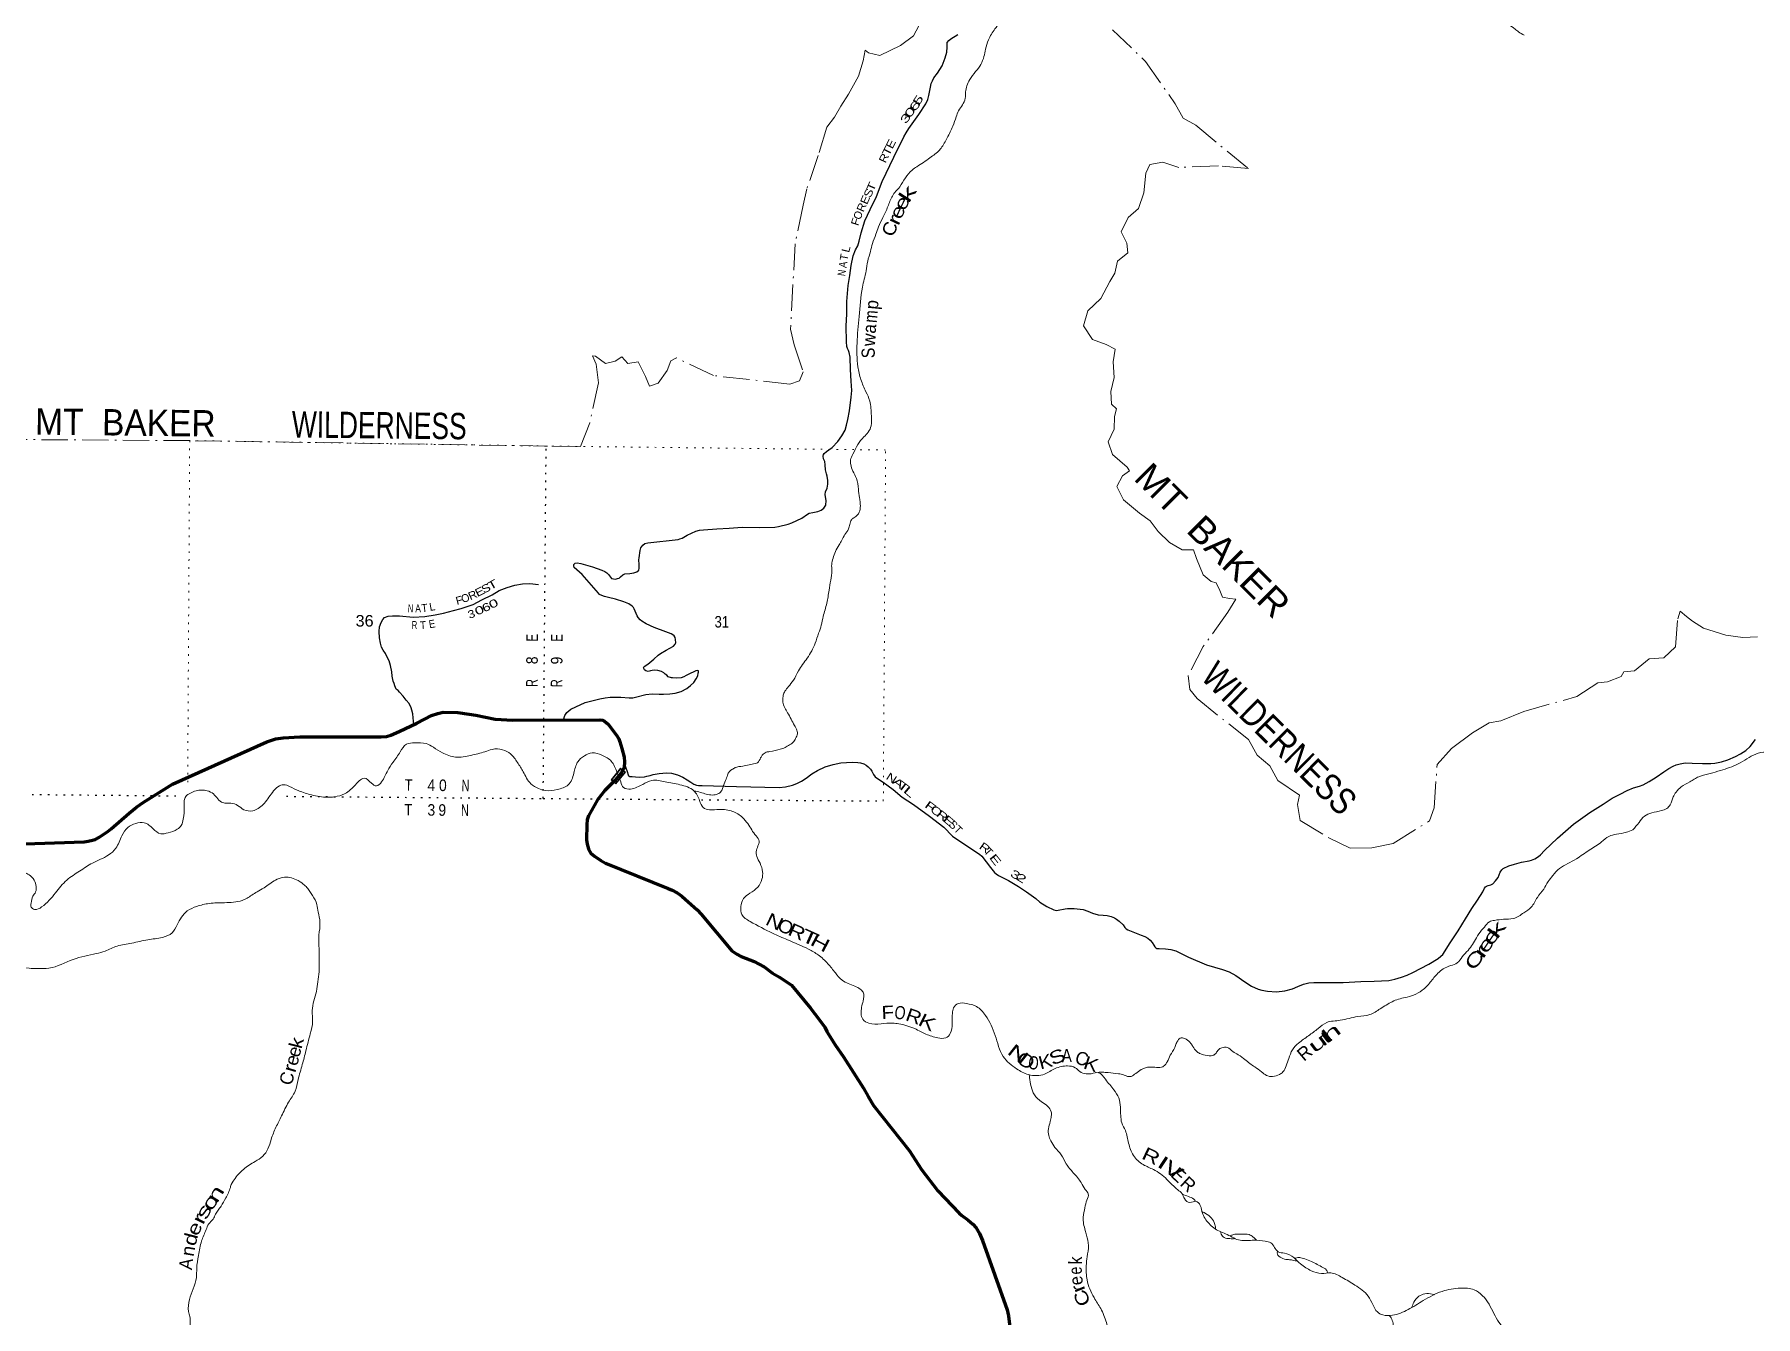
# Model space of a CAD drawing. Header units: feet. Extents: x -244583 to 4, y 367440 to 553773.
# Drawn here: x -177145 to -151029, y 509407 to 528862 of the extents above; entities that cross this region are included whole.
import ezdxf
from ezdxf.enums import TextEntityAlignment as Align

# ---------------------------------------------------------------- set-up
doc = ezdxf.new("R2010")
doc.units = ezdxf.units.FT
doc.header["$LTSCALE"] = 80
doc.linetypes.add('DOT_DASHED', pattern=[7.7, 5, -1.2, 0.3, -1.2])
doc.linetypes.add('DOTTED', pattern=[1.5, 0.3, -1.2])
for name, color, linetype, lineweight in [('23', 7, 'Continuous', 70), ('29', 7, 'Continuous', 25), ('39', 7, 'Continuous', 13), ('44', 7, 'DOT_DASHED', 13), ('59', 7, 'Continuous', 13), ('6', 7, 'DOTTED', 25), ('7', 7, 'DOTTED', 13)]:
    doc.layers.add(name, color=color, linetype=linetype, lineweight=lineweight)
doc.layers.add('30', color=7, linetype='Continuous')
doc.layers.add('41', color=7, linetype='Continuous')

msp = doc.modelspace()

# ---------------------------------------------------------------- linework, layer by layer
at = {"layer": '23'}
for points in [[(-178192.63, 516550.21), (-176390.07, 516612.93), (-176330.31, 516619.41), (-176262.36, 516633.98), (-176223.54, 516648.54), (-176165.31, 516677.68), (-176090.08, 516726.24), (-176031.85, 516767.51), (-175979, 516809.98), (-175708.88, 517047.33), (-175597.51, 517136.57), (-175494.42, 517206.47), (-175051.88, 517486.1), (-173619.87, 518127.27), (-173484.04, 518173.31), (-173368.33, 518190.78), (-173115.46, 518203.66), (-171884.32, 518205.75), (-171802.47, 518209.73), (-171739.38, 518229.16), (-171612.37, 518283.16), (-171343.73, 518413.25), (-171121.8, 518527.75), (-171025.99, 518559.36), (-170943.24, 518576.02), (-170720.91, 518573.11), (-170550.4, 518549.65), (-170448.59, 518531.08), (-170152.2, 518474.56), (-169887.6, 518458.95), (-168563.46, 518461.84), (-168523.08, 518458.59), (-168492.74, 518442.82), (-168441.07, 518395.46), (-168311.93, 518231.82), (-168278, 518174.52), (-168262.23, 518129.61), (-168229.86, 518026.29), (-168194.28, 517896.52), (-168190.19, 517825.36), (-168199.14, 517741.13), (-168207.64, 517713.21), (-168236.92, 517662), (-168339.68, 517539.87), (-168374.82, 517504.2)], [(-168374.82, 517504.2), (-168489.35, 517387.98), (-168600.43, 517249.75), (-168739.26, 517004.6), (-168759.67, 516942.32), (-168765.3, 516875.39), (-168766.49, 516642.61), (-168757.24, 516573.27), (-168738.11, 516502.56), (-168719.64, 516462.79), (-168701.43, 516437.3), (-168648.67, 516392.07), (-168552.21, 516326.82), (-168480.29, 516288.65), (-167527.4, 515903.69), (-167468.79, 515878.86), (-167394.77, 515836.37), (-167320.77, 515784.17), (-167272.24, 515740.47), (-167089.19, 515578.1), (-167027.16, 515514.67), (-166564.08, 514957.85), (-166486.06, 514905.26), (-166421.78, 514868.94), (-166224.66, 514797.53), (-166074.16, 514716.61), (-165947.37, 514618.76), (-165837.82, 514557.64), (-165659.61, 514433.84), (-165371.3, 514085.93), (-165236.41, 513917.08), (-165153.9, 513800.54), (-165119.42, 513734.44), (-164992.87, 513530.35), (-164870.01, 513350.6), (-164563.31, 512870.87), (-164493.9, 512746.79), (-164411.23, 512611.78), (-163864.81, 511924.45), (-163684.8, 511638.68), (-163438.57, 511317.64), (-163115.81, 510975.35), (-163073.19, 510939.17), (-162977.75, 510872.32), (-162908.19, 510810.49), (-162856.08, 510753.32), (-162806.28, 510669.67), (-162761.69, 510561.79), (-162384.08, 509508.24), (-162363.45, 509420.47), (-162334.26, 509163.45)]]:
    msp.add_lwpolyline(points, dxfattribs=at)
at = {"layer": '29'}
for points in [[(-167973.01, 520887.77), (-167971.45, 520922.14), (-167952.59, 521029.17), (-167941.79, 521073.54), (-167914.04, 521111.88), (-167880.56, 521137.39), (-167837.56, 521146.85), (-167375.91, 521200.53), (-167349.59, 521205.96), (-167314.97, 521219.85), (-167239.48, 521265.26), (-167107.15, 521325.99), (-167053.02, 521339.89), (-166991.66, 521344.47), (-166789.35, 521357.58), (-166603.23, 521368.91), (-166404.07, 521382.96), (-166144.27, 521380.12), (-165911.74, 521386.69), (-165853.97, 521394.12), (-165708.87, 521432.38), (-165651.99, 521453.58), (-165499.3, 521524.13), (-165415.53, 521581.55), (-165389.97, 521596.62), (-165336.32, 521606.66), (-165257.23, 521623.67), (-165206.39, 521643.14), (-165167.49, 521674.94), (-165138.47, 521721.06), (-165131.33, 521789.78), (-165140.57, 521844.58), (-165146.06, 521881.1), (-165141.42, 521919.49), (-165118.27, 521977.85), (-165107.24, 522036.39), (-165106.35, 522093.06), (-165115.4, 522160), (-165129.04, 522192.6), (-165140.2, 522253.5), (-165145.03, 522332.53), (-165154.36, 522381.26), (-165173.13, 522422.56), (-165176.31, 522462.42), (-165171.53, 522487.93), (-165160.37, 522505.47), (-165125.71, 522532.65), (-165039.86, 522594.1), (-164955.58, 522683.91), (-164891.54, 522772), (-164845.75, 522856.33), (-164820.74, 522934.39), (-164804.82, 523017.66), (-164778.44, 523152.89), (-164750.94, 523358.96), (-164744.21, 523458.97), (-164751.16, 523601.89), (-164760.49, 523780.18), (-164767.69, 523964.51), (-164782.78, 524033.57), (-164792.4, 524064.09), (-164806.07, 524094.66), (-164815.66, 524127.2), (-164824.68, 524196.17), (-164828.91, 524441.18), (-164820.12, 524615.15), (-164819.05, 524811.5), (-164799.1, 525052.1), (-164770.47, 525201.47), (-164749.87, 525355.01), (-164723.47, 525504.68), (-164688.39, 525595.56), (-164651.72, 525656.15), (-164629.4, 525723.12), (-164602.62, 525850.77), (-164545.17, 526034.11), (-164461.61, 526206.93), (-164365.57, 526401.83), (-164281.12, 526631.33), (-164105.56, 526999.11), (-163951.75, 527309.61), (-163919.91, 527366.74), (-163878.4, 527433.98), (-163725.51, 527647.19), (-163619.92, 527807.53), (-163589.8, 527872.46), (-163573.43, 527936.39), (-163549.26, 528059.51), (-163535.98, 528116.53), (-163519.64, 528157.86), (-163495.73, 528200.91), (-163440.78, 528274.46), (-163372.95, 528385.87), (-163325.99, 528505.52), (-163302.43, 528590.18), (-163295.09, 528671.05), (-163296.42, 528714.33), (-163294.01, 528739.86), (-163272.5, 528768.54), (-163240.58, 528795.73), (-163132.44, 528860.88)], [(-167558.45, 519517.64), (-167448.46, 519581.19), (-167422.95, 519609.89), (-167412.7, 519632.18), (-167418, 519680.85), (-167424.55, 519711.94), (-167440.49, 519735.86), (-167459.62, 519753.4), (-167483.34, 519766.87), (-167563.72, 519796.44), (-167743.44, 519861.82), (-167860.89, 519920.41), (-167928.4, 519959.08), (-167955.51, 519979.81), (-167984.73, 520013.4), (-168000.15, 520040.4), (-168043.32, 520143.86), (-168054.36, 520166.36), (-168073.49, 520187.09), (-168124.95, 520222.04), (-168201.26, 520253.57), (-168327.98, 520291.94), (-168432.7, 520315.81), (-168493.03, 520334.95), (-168533.22, 520349.73), (-168569.37, 520365.67), (-168586.91, 520381.62), (-168835.42, 520668.13), (-168955.03, 520773.2), (-168962.76, 520795.59), (-168958.43, 520820.09), (-168939.87, 520837.75), (-168909, 520844.01), (-168855, 520836.46), (-168675.93, 520785.14), (-168533.27, 520732.35), (-168491.12, 520713.48), (-168459.77, 520691.57), (-168435.91, 520666.92), (-168405.6, 520625.13), (-168387.6, 520608.03), (-168359.48, 520602.16), (-168327.01, 520598.46), (-168296.78, 520605.25), (-168271.21, 520612.81), (-168249.89, 520630.85), (-168219.11, 520660.75), (-168188.51, 520678.5), (-168111.63, 520683.4), (-168050.82, 520694.61), (-168002.07, 520710.07), (-167976.23, 520732.39), (-167968.89, 520764.22), (-167970.08, 520816.87), (-167975.03, 520887.8)], [(-171388.99, 518391.33), (-171395.95, 518494.55), (-171403.14, 518551.34), (-171416.43, 518606.21), (-171427.98, 518642.82), (-171459.29, 518708.08), (-171502.91, 518761.38), (-171548.46, 518820.79), (-171604.09, 518882.37), (-171627.26, 518904.9), (-171655.17, 518929.62), (-171675.36, 518976.58), (-171688.94, 519013.23), (-171700.49, 519049.84), (-171715.47, 519124.97), (-171720.52, 519189.83), (-171741.25, 519285.29), (-171762.33, 519358.5), (-171791.78, 519413.6), (-171819.21, 519468.68), (-171852.79, 519517.78), (-171876.31, 519564.7), (-171895.59, 519623.7), (-171910.48, 519704.91), (-171914.98, 519804.17), (-171906.6, 519871.38), (-171884.6, 519937.32), (-171859.58, 519985.52), (-171833.25, 520014.89), (-171775.94, 520034.86), (-171713.24, 520037.95), (-171606.12, 520038.34), (-171400.24, 520021.02), (-171222.27, 520028.43), (-171062.17, 520056.35), (-170936.47, 520080.75), (-170786.28, 520120.96), (-170669.29, 520152.01), (-170489.75, 520213.61), (-170356.77, 520282.76), (-170200.44, 520361.02), (-170092.36, 520422.13), (-169970.33, 520470.87), (-169854.58, 520505.55), (-169739.06, 520526.05), (-169626.5, 520531.5), (-169498.7, 520516.31)], [(-169117.05, 518460.63), (-169095.46, 518526.23), (-169065.26, 518573.49), (-169007.86, 518624.51), (-168929.66, 518659.33), (-168787.17, 518723.96), (-168667.41, 518756.55), (-168566, 518779.29), (-168484.86, 518796.72), (-168408.33, 518804.69), (-168337.2, 518806.17), (-168248.26, 518806.83), (-168122.91, 518796.72), (-168066.5, 518797.98), (-168022.46, 518806.28), (-167869.71, 518845.59), (-167772.53, 518856.25), (-167667.49, 518852.62), (-167598.82, 518849.55), (-167501.67, 518858.19), (-167422.68, 518869.13), (-167333.36, 518894.08), (-167245.8, 518935.26), (-167190.52, 518980.97), (-167139.24, 519028.78), (-167104, 519084.92), (-167081.07, 519129.11), (-167072.32, 519171.49), (-167068.02, 519187.62), (-167069.79, 519203.84), (-167083.87, 519208.1), (-167110.2, 519204.46), (-167140.7, 519192.78), (-167193.65, 519167.27), (-167256.8, 519135.84), (-167290.6, 519115.61), (-167332.16, 519098.53), (-167403.49, 519095.38), (-167464.08, 519098.33), (-167480.34, 519098.07), (-167526.58, 519114.02), (-167549.82, 519138.29), (-167573.78, 519156.88), (-167593.73, 519173.38), (-167627.76, 519194.14), (-167684.43, 519211.29), (-167742.65, 519214.12), (-167771.03, 519208.48), (-167797.36, 519204.83), (-167834.32, 519195.34), (-167870.14, 519203.92), (-167890.06, 519222.44), (-167901.77, 519248.94), (-167894.91, 519271.88), (-167836.15, 519308.67), (-167748.09, 519382.22), (-167681.26, 519444.07), (-167645.66, 519469.73), (-167558.45, 519517.64)], [(-151835.88, 517799.17), (-151771.56, 517797.32), (-151709.17, 517797.23), (-151646.06, 517806.2), (-151544.75, 517823.32), (-151450.8, 517857.25), (-151336.32, 517905.43), (-151256.5, 517943.83), (-151179.37, 517995.57), (-151108.91, 518058.21), (-151028.42, 518164.59)], [(-168193.08, 517798.15), (-168177.96, 517751.04), (-168152.83, 517677.78), (-168138.02, 517628.81), (-168128.45, 517612.07), (-168122.07, 517605.69), (-168113.3, 517603.3), (-168077.26, 517599.7), (-168022.74, 517596.84), (-167958.11, 517593.83), (-167889.31, 517598.85), (-167850.79, 517606.36), (-167804.1, 517619.82), (-167755.41, 517631.22), (-167666.22, 517648.08), (-167554.93, 517656.5), (-167477.12, 517650.33), (-167387.63, 517627.63), (-167305.36, 517589.94), (-167239.25, 517552.49), (-167183.25, 517515.19), (-167139.09, 517487.7), (-167099.05, 517471.39), (-167067.34, 517465.38), (-167014.25, 517466.05), (-166491.08, 517447.94), (-165842.5, 517436.01), (-165749.39, 517444.71), (-165643.87, 517471.44), (-165578.11, 517494.07), (-165507.95, 517532.34), (-165433.01, 517576.99), (-165346.91, 517642.36), (-165265.59, 517693.38), (-165144.41, 517749.19), (-165026.42, 517785.86), (-164910.03, 517809.78), (-164739.01, 517819.99), (-164653.31, 517816.16), (-164610.26, 517811.38), (-164559.24, 517792.25), (-164525.76, 517776.3), (-164495.46, 517747.6), (-164460.38, 517714.12), (-164439.65, 517680.63), (-164414.14, 517632.8), (-164388.63, 517599.32), (-164367.9, 517581.78), (-164264.81, 517515.17), (-164114.95, 517405.58), (-163979.33, 517290.15), (-163807.31, 517176.18), (-163565.56, 516998.39), (-163347.89, 516831.08), (-163212.56, 516697.43), (-162998.65, 516548.41), (-162803.72, 516422.59), (-162771.83, 516392.3), (-162635.99, 516218.97), (-162577.3, 516145.16), (-162553.38, 516122.83), (-162518.62, 516099.76), (-162364.15, 516026.54), (-162211.99, 515935.15), (-162090.03, 515850.28), (-161952.17, 515748.98), (-161890.39, 515693.38), (-161782.24, 515631), (-161677.99, 515576.77), (-161639.75, 515567.96), (-161611.38, 515571.7), (-161503.93, 515592.33), (-161467.81, 515597.32), (-161370.76, 515599.88), (-161231.58, 515583.9), (-161158.83, 515560.74), (-161088.58, 515529.31), (-161002.05, 515505.72), (-160928.08, 515499.79), (-160869.55, 515494.84), (-160805.86, 515480.26), (-160758.03, 515459.53), (-160726.13, 515437.21), (-160684.68, 515405.32), (-160626.55, 515350.18), (-160598.58, 515309.65), (-160581.04, 515292.11), (-160552.94, 515276.17), (-160454.53, 515236.21), (-160350.06, 515196.15), (-160298.82, 515175.71), (-160252.58, 515147.01), (-160217.5, 515116.72), (-160184.07, 515084.3), (-160158.51, 515043.38), (-160144.16, 515017.86), (-160131.4, 515000.33), (-160113.86, 514992.35), (-160078.75, 514992.48)], [(-158578.39, 514373.5), (-158522.58, 514357.75), (-158433.29, 514346.99), (-158300.95, 514337.02), (-158170.2, 514348.18), (-158055.4, 514380.07), (-157973.4, 514416.9), (-157887.98, 514450.23), (-157806.67, 514472.55), (-157731.73, 514474.15), (-157479.36, 514474.14), (-157287.34, 514475.25), (-157018.31, 514489.36), (-156814.1, 514494.34), (-156591.58, 514507.14), (-156503.97, 514525.17), (-156403.51, 514557.05), (-156317.41, 514585.76), (-156228.12, 514627.21), (-155985.76, 514756.36), (-155843.86, 514840.87), (-155805.59, 514874.35), (-155776.89, 514903.05), (-155665.07, 515076.02), (-155542.89, 515262.43), (-155428.89, 515442.88), (-155335.49, 515599.36), (-155246.59, 515725.54), (-155167.78, 515853.9), (-155142.64, 515910.2), (-155129.53, 515926.7), (-155111.88, 515938.07), (-155086.48, 515949.02), (-155046.62, 515958.58), (-155016.33, 515972.93), (-154973.27, 516017.58), (-154936.01, 516069), (-154902.41, 516149.46), (-154880.8, 516188.19), (-154861.66, 516204.13), (-154771.53, 516246.66), (-154688.24, 516273.73), (-154582.69, 516302.48), (-154463.09, 516324.95), (-154428.59, 516334.55), (-154376.94, 516352.42), (-154324.33, 516385.9), (-154291.96, 516411.41), (-154232.32, 516477.31), (-154035.28, 516668.64), (-153793.51, 516877.51), (-153544.17, 517053.88), (-153342.03, 517184.4), (-153203.23, 517271.36), (-153085.01, 517334.33), (-152976.99, 517390.42), (-152881.32, 517428.69), (-152788.03, 517455.31), (-152733.04, 517478.12), (-152641.44, 517523.93), (-152535.28, 517591.13), (-152420.52, 517674.23), (-152343.99, 517723.66), (-152281.8, 517758.74), (-152232.38, 517777.88), (-152174.33, 517796.16), (-152096.85, 517808.17), (-151992.28, 517805.53), (-151835.88, 517799.17)], [(-160078.75, 514992.48), (-159981.46, 514988.08), (-159900.79, 514976.73), (-159828.37, 514955.38), (-159631.82, 514859.25), (-159362.77, 514745.82), (-159117.31, 514675.27), (-159015.28, 514638.38), (-158914.63, 514583.1), (-158780.72, 514487.93), (-158675.66, 514421.53), (-158578.39, 514373.5)]]:
    msp.add_lwpolyline(points, dxfattribs=at)
at = {"layer": '39'}
for points in [[(-164016.26, 526547.24), (-163825.8, 526803.9), (-163757.76, 526854.92), (-163655, 526919.27), (-163556.14, 526989.79), (-163411.59, 527107.82), (-163388.64, 527135.62), (-163295.72, 527293.38), (-163208.36, 527471.52), (-163158.4, 527610.07), (-163121.68, 527704.38), (-163064.88, 527792.12), (-163021.94, 527892.35), (-163015.5, 527989.42), (-162994.95, 528084.11), (-162952.21, 528176.25), (-162864.23, 528297.67), (-162784.64, 528407.14), (-162737.15, 528527.52), (-162712.21, 528636.29), (-162670.24, 528779.08), (-162571.05, 528944.79), (-162498.02, 529034.16), (-162370.55, 529116.14), (-162192.99, 529259.7), (-162079.87, 529333.93), (-162016.33, 529366.82), (-161861.04, 529427.88), (-161825.27, 529483.72), (-161802, 529606.71), (-161788.52, 529661.07), (-161686.71, 529686.96), (-161581.3, 529694.54), (-161404.92, 529708.49), (-161315.19, 529736.7), (-161161.72, 529805.9), (-160963.37, 529890.22), (-160756.85, 530059.4), (-160608.1, 530183.4), (-160451.87, 530282.92), (-160368.06, 530317.35), (-160231.27, 530366.69), (-160138.12, 530451.53), (-160001.66, 530569.75), (-159835.56, 530658.9), (-159680.89, 530776.68), (-159548.33, 530901.08), (-159384.4, 530984.2), (-159191.61, 531088.9), (-159118.99, 531162.09), (-159078.04, 531345.41), (-159064.18, 531496.98), (-159055.92, 531585.9), (-158975.45, 531648.77), (-158736.13, 531671.33), (-158625.11, 531660.54), (-158468.62, 531606.11), (-158330.61, 531623.02), (-158114.51, 531688.68), (-157829.5, 531758.75), (-157705.69, 531773.98), (-157548.56, 531745.87), (-157403.95, 531701.86), (-157121.19, 531680.83), (-156850.81, 531649.98), (-156657.48, 531612.89), (-156449.14, 531609.87), (-156325.93, 531600.81), (-156238.87, 531602.75), (-156164.3, 531590.82), (-156044.32, 531533.23), (-155962.75, 531476.56), (-155944.68, 531389.03), (-155868.56, 531275.79), (-155840.57, 531179.92), (-155790.34, 531083.51), (-155725.46, 531006.99), (-155695.25, 530919.17), (-155626.79, 530741.3), (-155544.58, 530546.89), (-155457.85, 530289.59), (-155343.96, 529985.04), (-155167.53, 529672.9), (-155018.76, 529387.76), (-154861.2, 529130.77), (-154767.03, 529011.01), (-154677.63, 528944.03), (-154626.05, 528902.27), (-154540.34, 528849.56)], [(-167136.32, 517380.35), (-167129.88, 517380.57), (-167039.33, 517360.15), (-166950.9, 517335.73), (-166856.16, 517321.28), (-166776.84, 517337.59), (-166723.21, 517378.83), (-166688.66, 517467.11), (-166649.86, 517563.39), (-166621.68, 517639.67), (-166594.29, 517683.57), (-166561.33, 517707.08), (-166512.05, 517736.27), (-166398.16, 517759.84), (-166300.59, 517777.73), (-166208.99, 517799.82), (-166174.31, 517811.13), (-166125.95, 517884.9), (-166100.64, 517926.82), (-166042.92, 517969.98), (-165985.99, 517980.76), (-165827.26, 518017.42), (-165755.83, 518042.02), (-165688.05, 518082.92), (-165622.09, 518131.95), (-165588.09, 518197.97), (-165571.01, 518234.01), (-165575.38, 518302.98), (-165612, 518376.79), (-165716.51, 518569.71), (-165761.17, 518645.73), (-165787.39, 518731.43), (-165787.86, 518794.23), (-165782.77, 518836.65), (-165757.05, 518894.76), (-165704.7, 518966.41), (-165629.5, 519061.81), (-165553.15, 519203.77), (-165418.84, 519399.01), (-165351.43, 519506.75), (-165297.93, 519624.95), (-165245.65, 519775.59), (-165206.25, 519896.17), (-165176.61, 520031.15), (-165121.06, 520232.35), (-165087.91, 520428.01), (-165061.92, 520579.29), (-165046.09, 520728.79), (-165047.89, 520819.98), (-165027.39, 520912.65), (-164990.46, 521015.06), (-164935.39, 521114.99), (-164893.15, 521186.89), (-164848.53, 521272.9), (-164791.78, 521358.62), (-164773.91, 521427.05), (-164747.89, 521497.31), (-164712.72, 521528.87), (-164657.07, 521570.05), (-164616.4, 521660.21), (-164616.02, 521757.43), (-164624.33, 521830.54), (-164643.33, 521962.66), (-164671.69, 522125.38), (-164727.64, 522236.11), (-164757.6, 522334.05), (-164761.87, 522407.07), (-164727.41, 522491.31), (-164650.97, 522637.31), (-164559.04, 522754.59), (-164492.48, 522827.92), (-164449.64, 522924.1), (-164445.9, 523075.92), (-164470.74, 523299.32), (-164527.96, 523440.46), (-164604.35, 523624.59), (-164650.11, 523820.14), (-164663.77, 524004.79), (-164663.62, 524174.92), (-164629.31, 524581.21), (-164581.92, 525025.65), (-164525.22, 525273.41), (-164501.36, 525420.69), (-164459.24, 525569.55), (-164429.95, 525690.37), (-164375.95, 525828.81), (-164336.75, 525941.29), (-164270.52, 526083.49), (-164195.59, 526249.79), (-164126.89, 526410.16), (-164016.26, 526547.24)], [(-151837.16, 517615.57), (-151524.03, 517704.52), (-151261.26, 517810.05), (-150990.42, 517954.06), (-150321.22, 517997.24), (-150183.8, 518092.53), (-149951.4, 518270.9), (-149749.27, 518348.03), (-149454.14, 518441.45), (-149229.8, 518567.18), (-148995.25, 518545.15), (-148702.16, 518656.79), (-148419.2, 518810.92), (-147936.05, 518924.78), (-147622.64, 518888.66), (-147379.94, 518769.47), (-147157.55, 518796.01), (-146822.03, 518958.3), (-146646.17, 519013.13), (-146328.68, 518924.38), (-146063.82, 518938.82), (-145716.03, 518890.59), (-145226.75, 518903.23), (-144874.97, 518931.93), (-144341.14, 518857.57), (-143987.32, 518864), (-143760.8, 518750.87), (-143497.95, 518736.97), (-143348.45, 518909.19), (-143130.11, 518937.75), (-143077.53, 518931.73), (-142810.7, 519008.92), (-142416.31, 518821.06), (-142353.46, 518562.02), (-142254.27, 518396.12), (-142187.47, 518276.76), (-142017.57, 518177.74), (-141944.66, 517991.57), (-141799.02, 517894.55), (-141742.31, 517754.93), (-141497.62, 517694.45), (-141392.41, 517583.22), (-141135.59, 517520.73), (-141062.83, 517551.17), (-141010.25, 517541.1)], [(-182201.94, 518087.2), (-182161.58, 518054.47), (-182098.67, 517980.03), (-182074.53, 517892.35), (-182049.94, 517822.89), (-181999.11, 517750.77), (-181949.2, 517723.23), (-181844.19, 517714.61), (-181726.76, 517717.85), (-181596.53, 517747.1), (-181467.98, 517790.57), (-181352.17, 517810.05), (-181198.38, 517810.37), (-181010.36, 517803.79), (-180879.01, 517796.56), (-180750.19, 517769.14), (-180652.2, 517722.21), (-180612.85, 517676.69), (-180514.34, 517568.98), (-180388.06, 517438.32), (-180323.88, 517333.47), (-180246.78, 517177.67), (-180197.35, 517048.87), (-180130.87, 516873.08), (-180087.8, 516732.28), (-180076.5, 516616.55), (-180087.38, 516503.39), (-180119.86, 516417.09), (-180187.87, 516285.05), (-180223.85, 516221.11), (-180241.97, 516142.56), (-180199.88, 516044.32), (-180174.59, 516003.2), (-180135.49, 515947.56), (-179956.06, 515920.94), (-179734.32, 515887.21), (-179546.15, 515886.71), (-179372.71, 515945.3), (-179247.43, 516102.27), (-179176.23, 516199.79), (-179082.43, 516310.95), (-178914.31, 516400.05), (-178768.21, 516416.76), (-178560.07, 516405.65), (-178313.61, 516389.55), (-178138.47, 516352.9), (-177965.14, 516243.38), (-177806.53, 516192.96), (-177601.73, 516210.28), (-177476.11, 516217.36), (-177369.98, 516172.26), (-177297.78, 516146.2), (-177225.77, 516112.05), (-177148.91, 516029.17), (-177120.87, 515935.32), (-177127.01, 515850.41), (-177169.05, 515786.61), (-177195.92, 515681.94), (-177195.39, 515621.16), (-177141.64, 515585.43), (-177035.49, 515623.37), (-176825.9, 515835.01), (-176653.11, 516031.35), (-176459.57, 516166.41), (-176262.29, 516289.24), (-176024.62, 516409.06), (-175910.75, 516513.65), (-175817.02, 516703.8), (-175728.99, 516827.24), (-175606.06, 516889.08), (-175480.33, 516900.21), (-175342.95, 516809.79), (-175229.48, 516734.13), (-175117.86, 516747.63), (-174978.95, 516800.98), (-174916.78, 516860.24), (-174886.17, 516952.67), (-174871.12, 517152.82), (-174871.09, 517235.86), (-174849.27, 517300.15), (-174779.27, 517349.09), (-174691.36, 517385.44), (-174523.41, 517385.43), (-174429.47, 517338.59), (-174362.56, 517262.03), (-174287.06, 517205.51), (-174163.86, 517196.45), (-174061.47, 517163.59), (-173965.95, 517098.49), (-173832.84, 517081.09), (-173672.66, 517176.46)], [(-173672.66, 517176.46), (-173603.72, 517263.91), (-173534.59, 517359.45), (-173449.48, 517446.51), (-173361.73, 517476.79), (-173273.35, 517450.35), (-173135.31, 517386.24), (-172938.58, 517322.74), (-172700.71, 517286.6), (-172409.63, 517356.52), (-172256.49, 517494.59), (-172217.02, 517536.17), (-172141.15, 517576.87), (-172031.72, 517501.3), (-171953.86, 517458.91), (-171877.48, 517519.84), (-171784.21, 517691.77), (-171704.22, 517817.44), (-171593.05, 517976.78), (-171501.17, 518092.03), (-171371.2, 518111.16), (-171203.5, 518101.03), (-171091.56, 518045.65), (-170953.97, 517963.33), (-170757.34, 517895.78), (-170521.96, 517922.49), (-170310.15, 517978.12), (-170200, 518013.94), (-170042.32, 518008.09), (-169920.46, 517944.38), (-169816.38, 517816.28), (-169728.82, 517674.41), (-169611.94, 517491.31), (-169498.37, 517419.7), (-169389.87, 517388.71), (-169211.41, 517404.65), (-169045.76, 517475.58), (-168960.43, 517653.77), (-168901.63, 517822.49), (-168800.14, 517917.25), (-168681.71, 517960.97), (-168534.88, 517925), (-168391.43, 517834.44), (-168306.5, 517668.32), (-168249.37, 517523.13), (-168205.06, 517432.94), (-168098.33, 517412.13), (-167914.48, 517482.61), (-167775.42, 517542.04), (-167575.57, 517523.02), (-167350.08, 517477.05), (-167139.89, 517384.87), (-167052.44, 517238.94), (-166996.44, 517130.24), (-166904.17, 517097.62), (-166750.28, 517102), (-166550.68, 517072.86), (-166401.21, 516980.12), (-166320.54, 516887.02), (-166195.67, 516699.68), (-166147.01, 516621.54), (-166158.37, 516571.18), (-166188.88, 516482.8), (-166183.13, 516387.46), (-166135.08, 516285.03), (-166095.76, 516156.47), (-166106.64, 516043.31), (-166170.35, 515921.3), (-166287.92, 515830.98), (-166385.01, 515750.29), (-166426.48, 515627.74), (-166413.25, 515507.92), (-166286.32, 515403.57), (-165944.72, 515225.16), (-165718.55, 515124.49), (-165398.34, 514981.03), (-165252.77, 514894.47), (-165104.3, 514761.24), (-164992.37, 514622.83), (-164887.89, 514510.92), (-164695.86, 514421.21), (-164614.04, 514374.66), (-164572.68, 514329.1), (-164571.93, 514195.41), (-164600.89, 514005.72), (-164576.7, 513920.06), (-164483.15, 513857.03), (-164299.18, 513850.55), (-164120.92, 513858.39), (-164030.07, 513850.11), (-163785.01, 513777.34)], [(-152893.29, 516792.77), (-152797.47, 516903.87), (-152714.19, 516999.08), (-152605.71, 517049.11), (-152455.07, 517085.97), (-152377.42, 517116.5), (-152325.42, 517173.98), (-152280.01, 517292.38), (-152235.74, 517364.22), (-152156.85, 517445.35), (-152027.55, 517519.19), (-151959.72, 517562.11), (-151890.01, 517598.9), (-151837.16, 517615.57)], [(-161005.28, 513110.4), (-161005.07, 513110.49), (-160942.18, 513117.07), (-160851.33, 513108.79), (-160697.94, 513092.93), (-160611.43, 513072.6), (-160543.22, 513048.67), (-160502.68, 513051.74), (-160434.8, 513096.68), (-160350.39, 513155.4), (-160299.23, 513178.47), (-160268.65, 513187.85), (-160244.28, 513191.32), (-160167.39, 513191.48), (-160066.27, 513189.03), (-160023.56, 513198.12), (-159978.07, 513237.53), (-159954.93, 513273.43), (-159910.01, 513371.59), (-159842.3, 513491.47), (-159818.56, 513551.66), (-159803.66, 513581.68), (-159774.35, 513621.48), (-159745.64, 513636.99), (-159707.26, 513634.03), (-159669.24, 513616.91), (-159597.99, 513552.4), (-159566.78, 513505.06), (-159511.91, 513432.84), (-159466.14, 513401.35), (-159381.81, 513375), (-159260.48, 513372.06), (-159225.55, 513393.49), (-159189.92, 513443.27), (-159156.82, 513472.85), (-159128.16, 513486.33), (-159043.07, 513490.35), (-158961.61, 513429.64), (-158877.83, 513381.02), (-158776.49, 513305.65), (-158627.47, 513194.7), (-158524.01, 513123.33), (-158450.54, 513066.86), (-158357.86, 513050.44), (-158253.93, 513080.33), (-158200.35, 513119.54), (-158151.5, 513213.55), (-158112.35, 513324), (-158056.52, 513454.3), (-157962.93, 513557.36), (-157812.46, 513669.17), (-157666.08, 513779.05), (-157536.38, 513869.08), (-157331.19, 513902.59), (-157064.68, 513960.95), (-156883.9, 513988.98), (-156723.87, 514078.27), (-156541.14, 514185.25), (-156449.14, 514223.53), (-156347.38, 514247.4), (-156218.93, 514286.82), (-156087.66, 514358.58), (-155965.25, 514481.19), (-155850.64, 514616.15), (-155768.05, 514683.01), (-155651.48, 514732.85), (-155555.39, 514773.06), (-155480.24, 514866.43), (-155390.84, 514963.52), (-155264.76, 515152.88), (-155187.04, 515268.47), (-155143.37, 515316.03), (-155068.48, 515399.28), (-154991.08, 515419.69), (-154853.07, 515436.6), (-154705.1, 515447.19), (-154545.12, 515534.46), (-154433.77, 515618.86), (-154339.02, 515768.47), (-154242.85, 515893.75), (-154177.32, 516007.61), (-154106.26, 516099.06), (-154004.43, 516207.99), (-153879.22, 516279.9), (-153747.9, 516353.69), (-153552.44, 516484.66), (-153367.25, 516609.8), (-153253.88, 516694.15), (-153141.8, 516725.87), (-152989.29, 516756.61), (-152893.29, 516792.77)], [(-180150.57, 515956.98), (-180130.1, 515838.06), (-180068.64, 515704.92), (-179960.16, 515590.89), (-179800.58, 515497.91), (-179660.82, 515421.61), (-179557.21, 515356.31), (-179432.13, 515341.13), (-179212.06, 515321.62), (-178908.78, 515312.25), (-178693.1, 515278.67), (-178481.21, 515255.31), (-178286.2, 515204.01), (-178091.7, 515132.46), (-177942.23, 515039.72), (-177789.41, 514918.54), (-177672.55, 514816.47), (-177550.99, 514740.61), (-177419.94, 514721.23), (-177226.41, 514692.24), (-177096.98, 514689.1), (-176924.9, 514693.04), (-176555.32, 514827.89), (-176382.19, 514874.34), (-176207.18, 514914.66), (-176072.66, 514953.94), (-175890.73, 515028.52), (-175669.06, 515073.79), (-175424.99, 515124.59), (-175201.5, 515161.71), (-175056.12, 515231.11), (-174978.25, 515352.78), (-174825.39, 515561.74), (-174682.03, 515631.19), (-174492.77, 515675.22), (-174259.76, 515687.8), (-173993.85, 515721.87), (-173848.22, 515801.39), (-173765.99, 515854.08), (-173661.3, 515914.34), (-173486.42, 516031.63), (-173374.15, 516071.44), (-173271.01, 516068.95), (-173168.63, 516036.08), (-173065.07, 515968.76), (-173009.7, 515916.79), (-172966.65, 515857.01), (-172923.66, 515795.2), (-172860.28, 515657.96), (-172838.76, 515546.04), (-172812.22, 515391.47), (-172827.22, 515193.34), (-172826.2, 514988.74), (-172826.7, 514804.44), (-172826.7, 514640.38), (-172844.61, 514488.91), (-172866.45, 514341.58), (-172904.38, 514198.69), (-172930.32, 514049.44), (-172924.25, 513885.23), (-172959.18, 513699.74), (-173026.29, 513440.08), (-173080.02, 513230.74), (-173144.3, 513003.42), (-173191.17, 512826.32), (-173288.33, 512660.56), (-173394.64, 512452.49), (-173479.82, 512280.36), (-173553.18, 512095.8), (-173601.26, 511951.13), (-173680.9, 511839.63), (-173796.14, 511761.41), (-173975.18, 511640.17), (-174114.61, 511483.53), (-174167.66, 511383.55), (-174172.16, 511365.43), (-174242.84, 511207.13), (-174312.62, 511085.27), (-174356.63, 511023.54), (-174396.65, 510959.7), (-174432.83, 510887.66), (-174499.44, 510812.31), (-174540.01, 510726.19), (-174608.96, 510555.7), (-174656.93, 510334.07), (-174681.99, 510138.21), (-174687.41, 510000.61), (-174736.2, 509827.6), (-174792.82, 509664.91), (-174805.35, 509484.95), (-174785.01, 509407.49)], [(-163785.01, 513777.34), (-163617.14, 513692.26), (-163438.41, 513637.29), (-163314.95, 513638.35), (-163248.64, 513701.56), (-163218.56, 513854.77), (-163216.68, 514012.71), (-163198.56, 514091.26), (-163128.15, 514156.39), (-163000.65, 514157.36), (-162848.01, 514111.13), (-162713.75, 513976.22), (-162567.45, 513672.91), (-162443.8, 513353.95), (-162242.02, 513166.78), (-162062.07, 513079.38), (-161817.03, 513087.62), (-161659.17, 513170.89), (-161563.33, 513200.98), (-161467.98, 513210.82), (-161353.31, 513183.74), (-161283.93, 513125.35), (-161185.64, 513090.56), (-161110.72, 513092.8), (-160997.03, 513108.27), (-160894.27, 513008.56), (-160766.67, 512849.51), (-160690.85, 512724.13), (-160668.01, 512583.82), (-160662.96, 512460.14), (-160645.54, 512346.3), (-160591.76, 512229.55), (-160541.86, 512037.95), (-160469.51, 511853.91), (-160319.21, 511712.54), (-160167.27, 511637.97), (-159960.51, 511489.15), (-159796.46, 511331.25), (-159731.17, 511270.93), (-159696.57, 511197.18), (-159611.01, 511138.39), (-159521.53, 511156.48), (-159456.3, 511094.14), (-159417.08, 510961.53), (-159368.57, 510877.32), (-159230.36, 510738.26), (-159046.36, 510650.77), (-158848.16, 510564.95), (-158643.76, 510566.08), (-158468.13, 510549.67), (-158383.69, 510527.37), (-158273.75, 510391.03), (-158179.15, 510370.51), (-158035.15, 510302.21), (-157932.29, 510206.55), (-157770.94, 510103.39), (-157618.19, 510061.21), (-157476.34, 510069.93), (-157299.98, 510000.85), (-157108.59, 509884.81), (-156906.37, 509715.85), (-156838.69, 509588.64), (-156766.56, 509477.52), (-156686.72, 509433.05), (-156537.13, 509427.4), (-156302.32, 509512.86), (-156072.34, 509649.07), (-155785.58, 509789.99), (-155505.11, 509839.91), (-155299.39, 509812.64), (-155074.05, 509596.54), (-154923.01, 509321.48), (-154556.09, 509020.93), (-154059.27, 508818.51), (-153697.42, 508722.65), (-153448.31, 508649.78), (-153074.07, 508399.69), (-152909.95, 508326.85), (-152728.32, 508225.23), (-152594.66, 508066.03), (-152508.57, 507946.48), (-152385.64, 507844.25), (-152206.59, 507720.42), (-152172.99, 507606.18), (-152141.58, 507402.87), (-152094.37, 507101.97), (-152067.11, 507058.77), (-152005.22, 507024.87), (-151973.56, 506995.74), (-151943.93, 506966.67), (-151910.56, 506942.68)], [(-162049.71, 513076.37), (-162046.94, 513036.48), (-162022.03, 512898.14), (-161972.49, 512773.39), (-161863.82, 512667.46), (-161772.39, 512600.43), (-161717.82, 512516.07), (-161715.47, 512447.15), (-161731.63, 512366.52), (-161758.59, 512257.8), (-161755.02, 512156.44), (-161722.69, 512072.62), (-161660.38, 511973.89), (-161566.01, 511862.23), (-161488.46, 511724.65), (-161382.51, 511590.43), (-161262.8, 511439.67), (-161200.63, 511334.87), (-161153.7, 511268.92), (-161176.22, 511176.29), (-161205.4, 511059.53), (-161231.24, 510914.32), (-161225.6, 510814.94), (-161199.74, 510715.07), (-161183.29, 510643.78), (-161150.73, 510487.03), (-161173.18, 510315.41), (-161184.66, 510177.96), (-161173.73, 509965.02), (-161065.05, 509695.03), (-160965.97, 509528.58), (-160878.09, 509317.83), (-160858.29, 509218.1), (-160871.4, 509096.89), (-160907.55, 508943.83), (-160918.89, 508812.46), (-160901.44, 508617.59), (-160836.05, 508397.26), (-160742.31, 508178.27), (-160618.6, 507861.33), (-160488.43, 507560.44), (-160382.23, 507272.28), (-160312.48, 506982.98), (-160311.63, 506853.33), (-160339.49, 506708.18), (-160399.91, 506555.71), (-160441.18, 506441.26), (-160449.22, 506279.42), (-160386.7, 506188.78), (-160324.09, 506115.82)], [(-159726.71, 511265.58), (-159635.1, 511228.09), (-159554.94, 511189.49), (-159524.96, 511157.6)], [(-159430.58, 511002.14), (-159398.28, 510985.38), (-159304.73, 510922.36), (-159244.19, 510833.8), (-159225.52, 510770.55), (-159222.58, 510734.02)], [(-159150.4, 510698.33), (-159137.21, 510659.04), (-159092, 510605.29), (-159007.37, 510591.08), (-158930.47, 510591.25), (-158924.77, 510593.6)], [(-159003.8, 510630.51), (-158963.45, 510648.76), (-158827.66, 510657.62), (-158714.52, 510650.83), (-158652.68, 510614.9), (-158611.11, 510577.44), (-158597.82, 510562.8)], [(-158283.74, 510396.24), (-158284.71, 510356.86), (-158223.46, 510296.64), (-158133.01, 510272.17), (-158072.45, 510266.65), (-157997.92, 510252.7), (-157983.12, 510255.07)], [(-158021.09, 510291.37), (-157958.25, 510302.37), (-157895.81, 510290.73), (-157791.51, 510253.78), (-157615.65, 510164.45), (-157542.02, 510114.05), (-157519.64, 510071.29)], [(-156246.45, 509544.82), (-156214.49, 509628.21), (-156137.47, 509715.46), (-156047.5, 509753.79), (-155936.32, 509749.08), (-155899, 509739.66)], [(-174785.01, 509407.49), (-174800.06, 509207.34), (-174900.77, 509061.92), (-175052.69, 508891.41), (-175135.16, 508747.58), (-175146.89, 508600.01), (-175123.17, 508413.09), (-175115.36, 508155.67), (-175133.59, 507909.01), (-175184.87, 507634.79), (-175261.17, 507330.8), (-175371.07, 507141.04), (-175529.78, 507023.36), (-175641.97, 506904.55), (-175643.45, 506762.81), (-175602.3, 506626.11), (-175552.07, 506529.7), (-175500.07, 506423.11), (-175478.4, 506317.27), (-175478.97, 506230.91)], [(-156581.97, 509420.71), (-156560.32, 509389.48), (-156529.96, 509307.73), (-156529.94, 509226.71), (-156576.78, 509132.65), (-156620.12, 509016.22), (-156631.35, 508888.89), (-156614.23, 508762.9), (-156628.68, 508587.04), (-156648.21, 508451.81), (-156685.28, 508343.33), (-156722.21, 508240.93), (-156728.6, 508145.89), (-156693.4, 507932.36), (-156631.56, 507732.37), (-156561.78, 507526.12), (-156486.66, 507372.39), (-156431.36, 507235.35), (-156410.74, 507086.99), (-156391.37, 506888.03), (-156425.65, 506728.85), (-156413.79, 506635.39), (-156331.23, 506455.15), (-156277.85, 506322.21), (-156233.79, 506221.89), (-156201.51, 506086.24)]]:
    msp.add_spline(points, degree=3, dxfattribs=at)
at = {"layer": '44'}
for points in [[(-163724.73, 528993.91), (-163806.34, 528840.35), (-164003.11, 528693.33), (-164315.11, 528542.74), (-164488.73, 528583.94), (-164539.06, 528622.62), (-164572.21, 528458.74), (-164642.07, 528228.19), (-164795.02, 527953.43), (-164907.06, 527775.69), (-165002.9, 527603.97), (-165122.9, 527452.59), (-165252.35, 527023.85), (-165424.62, 526520.36), (-165478.4, 526273.54), (-165602.59, 525682.79), (-165673.68, 524389.19), (-165616.25, 524150.03), (-165480.82, 523744.51), (-165534.05, 523607.03), (-165683.86, 523557.02), (-166843.35, 523685.24), (-167401.86, 523954.79), (-167486.97, 523910.59), (-167546.32, 523760.99), (-167682.69, 523569.19), (-167810.24, 523525.16), (-167874.2, 523669.18), (-167986.28, 523892.37), (-168142.01, 523870.73), (-168230.44, 523970.31), (-168333.84, 523905.93), (-168479.54, 523870.08), (-168630.59, 523978.01), (-168679.05, 523986.31), (-168619.05, 523858.5), (-168588.11, 523576.91), (-168718.47, 522965.94), (-168861.58, 522610.11), (-169380.27, 522616.13), (-174788.92, 522698.5), (-182163.5, 522744.33)], [(-160786.33, 528933.37), (-160287.47, 528453.48), (-159835.91, 527809.77), (-159713.7, 527590.59), (-159524.25, 527482.5), (-158723.11, 526825.21), (-159179.68, 526865.54), (-159780.06, 526843.68), (-160022.21, 526921.61), (-160220.43, 526890.02), (-160279.7, 526758.64), (-160313.52, 526459.1), (-160393.52, 526222.52), (-160547.8, 526085.45), (-160656, 525867.21), (-160569.94, 525696.77), (-160556.52, 525548.9), (-160712.78, 525421.97), (-160750.07, 525237.86), (-160827.48, 525114.66), (-160966.2, 524856.04), (-161161.17, 524666.49), (-161226.97, 524437.95), (-161092.59, 524230.87), (-160882.77, 524155.1), (-160747.68, 524087.73), (-160774.92, 523893.45), (-160759.93, 523656.48), (-160813.54, 523442.07), (-160800.33, 523251.68), (-160723.89, 523178.47), (-160758.82, 523063.19), (-160761.79, 522872.87), (-160851.67, 522680.87), (-160787.94, 522490.28), (-160564.56, 522294.98), (-160528.45, 522240.17), (-160633.93, 522163.65), (-160721.65, 521999.99), (-160619.57, 521799.12), (-160378.04, 521595.65), (-160216.93, 521479.58), (-160092.4, 521321.13), (-159923.47, 521152.38), (-159729.98, 521042.26), (-159556.18, 521039.52), (-159512.36, 520909.76), (-159412.52, 520664.34), (-159289.75, 520560.58), (-159213.04, 520542.04), (-159159.05, 520424.38), (-159119.12, 520325), (-159014.12, 520304.32), (-158917.16, 520293.81), (-159037.4, 520093.83), (-159409.83, 519574.96), (-159638.39, 519132.44), (-159611.14, 518921.74), (-159504.71, 518783.62), (-158725.61, 518162.88), (-158591.36, 517927.45), (-158398.15, 517762.65), (-158277.98, 517541.45), (-157949.64, 517319.41)], [(-157949.64, 517319.41), (-157980.66, 517177.79), (-157939.42, 516934.64), (-157506.18, 516671.67), (-157181.56, 516514.44), (-156854.12, 516519.19), (-156530.4, 516586.72), (-155978.96, 516928.7), (-155907.25, 517124.82), (-155861.53, 517786.77), (-155644.07, 518028.87), (-155323.55, 518266.5), (-155072.19, 518417.34), (-154896.21, 518444.97), (-154543.82, 518589.33), (-153740.31, 518816.9), (-153424, 519022.15), (-153278.4, 519037.76), (-153069.81, 519121.96), (-153029.05, 519190.64), (-152867.29, 519204.15), (-152646.08, 519387.52), (-152423.69, 519400.79), (-152245.01, 519568.13), (-152210.56, 519993.21), (-152173.61, 520108.47), (-152079.01, 520029.12), (-151986.39, 519957.87), (-151821.76, 519851.09)], [(-151821.76, 519851.09), (-151478.67, 519746.23), (-151222.3, 519712.97), (-151002.13, 519720.31)]]:
    msp.add_lwpolyline(points, dxfattribs=at)
at = {"layer": '59'}
for points in [[(-168176.16, 517666.65), (-168320.77, 517491.34), (-168394.39, 517552.08), (-168249.79, 517727.38)], [(-168383.12, 517553.16), (-168248.7, 517716.11), (-168187.42, 517665.56), (-168321.85, 517502.61)]]:
    msp.add_lwpolyline(points, close=True, dxfattribs=at)
at = {"layer": '6'}
for p, q in [((-169425.22, 517268.04), (-169380.27, 522616.13)), ((-180181.62, 517358.38), (-174927.99, 517308.13))]:
    msp.add_line(p, q, dxfattribs=at)
msp.add_lwpolyline([(-173321.54, 517301.63), (-169425.22, 517268.04), (-164264.36, 517230.16)], dxfattribs=at)
at = {"layer": '7'}
msp.add_lwpolyline([(-164264.36, 517230.16), (-164230.07, 522556.23), (-169380.27, 522616.13), (-174788.92, 522698.5), (-174819.86, 517508.05)], dxfattribs=at)

# ---------------------------------------------------------------- texts
at = {"layer": '30'}
for s, rotation, width, p in [('6', 48.103, 2.05, (-163740.94, 527741.38)), ('5', 56.634, 1.65, (-163686.45, 527833.78)), ('3', 54.356, 1.7, (-163878.94, 527554.97)), ('0', 54.356, 1.85, (-163813.14, 527646.75)), ('R', 64.482, 1.15, (-164201.75, 526960.1)), ('T', 63.648, 1.45, (-164150.65, 527065.77)), ('E', 63.648, 1.25, (-164096.89, 527174.65)), ('S', 63.768, 1.25, (-164435.44, 526427.87)), ('T', 66.545, 1.35, (-164389.88, 526527.11)), ('R', 67.168, 1.1, (-164540.37, 526216.68)), ('E', 66.341, 1.2, (-164486.64, 526329)), ('F', 72.602, 1.1, (-164628.72, 526001.58)), ('L', 76.024, 1.1, (-164772.13, 525591.11)), ('N', 82.358, 0.8, (-164836.42, 525236.31)), ('A', 82.358, 0.9, (-164817.36, 525361.18)), ('S', 26.593, 1.25, (-170267.26, 520404.73)), ('T', 29.484, 1.5, (-170165.14, 520462.07)), ('F', 14.864, 1.05, (-170684.65, 520218.73)), ('R', 24.723, 1.1, (-170470.94, 520300.61)), ('E', 27.475, 1.3, (-170361.45, 520354.63)), ('6', 22.821, 1.4, (-170266.4, 520115.86)), ('0', 26.593, 1.55, (-170153.25, 520172.16)), ('N', 357.95, 0.7, (-171440, 520093.87)), ('A', 2.384, 0.8, (-171322.53, 520094.13)), ('T', 6.324, 0.95, (-171219.62, 520099.55)), ('E', 9.892, 0.9, (-171101.97, 519858.78)), ('3', 18.937, 1.2, (-170494.84, 520010.99)), ('0', 27.475, 1.55, (-170366.12, 520071.67)), ('R', 359.631, 0.65, (-171378.09, 519840.73)), ('T', 3.647, 0.9, (-171244.49, 519838.71)), ('N', 327.132, 1.3, (-164171.29, 517529.39)), ('A', 323.823, 1.55, (-164071.56, 517455.83)), ('T', 322.887, 1.75, (-163995.34, 517399.84)), ('L', 319.598, 1.9, (-163908.48, 517322.14)), ('F', 323.668, 1.65, (-163584.27, 517099.05)), ('O', 320.147, 1.45, (-163497.29, 517031.01)), ('R', 321.18, 1.45, (-163404.41, 516960.41)), ('E', 319.84, 1.65, (-163305.48, 516880.83)), ('R', 324.69, 1.35, (-162758.33, 516472.22)), ('E', 308.086, 1.6, (-162611.96, 516303.18)), ('3', 327.326, 1.6, (-162291.28, 516061.9)), ('2', 329.01, 1.55, (-162197.33, 516008))]:
    msp.add_text(s, height=120, rotation=rotation, dxfattribs=dict(at, width=width)).set_placement(p, align=Align.CENTER)
for s, rotation, p in [('O', 67.965, (-164592.34, 526097.18)), ('T', 79.997, (-164800.42, 525471.38)), ('L', 9.892, (-171098.83, 520120.63)), ('O', 18.937, (-170587.56, 520253.44)), ('S', 315.358, (-163243.55, 516826.36)), ('T', 315.358, (-163170.78, 516754.55)), ('T', 313.653, (-162710.3, 516419.42))]:
    msp.add_text(s, height=120, rotation=rotation, dxfattribs=at).set_placement(p, align=Align.CENTER)
at = {"layer": '41'}
for s, rotation, width, p in [('k', 56.932, 1.8, (-163815.64, 526389.14)), ('e', 65.785, 1.3, (-163959.98, 526128.22)), ('e', 63.997, 1.35, (-163896.15, 526262.21)), ('C', 69.939, 1.1, (-164072.81, 525878.19)), ('r', 64.809, 1.5, (-164008.21, 526006.82)), ('p', 84.532, 0.95, (-164340.73, 524752.65)), ('a', 84.772, 0.95, (-164375.34, 524388.22)), ('m', 84.772, 0.85, (-164356.5, 524573.94)), ('S', 91.246, 0.9, (-164394.26, 524030.69)), ('N', 333.636, 1.3, (-165957.05, 515308.78)), ('O', 336.007, 1.1, (-165786.66, 515231.43)), ('R', 335.911, 1.3, (-165614.45, 515154.52)), ('T', 335.823, 1.55, (-165418.19, 515066.3)), ('e', 55.384, 1.65, (-154963.36, 515117.63)), ('k', 53.633, 1.9, (-154879.03, 515220.2)), ('H', 332.094, 1.45, (-165266.31, 514990.31)), ('r', 53.627, 1.9, (-155118.63, 514890.05)), ('e', 56.455, 1.6, (-155044.79, 514997.83)), ('C', 54.038, 1.5, (-155216.26, 514759.54)), ('F', 2.845, 1.15, (-164192.83, 513924.5)), ('O', 352.198, 0.8, (-164022.92, 513919.8)), ('R', 340.477, 1.2, (-163833.39, 513868.76)), ('K', 333.389, 1.4, (-163642.3, 513784.14)), ('t', 36.899, 1.65, (-157495.39, 513569.29)), ('h', 37.968, 1.85, (-157405.64, 513637.74)), ('k', 75.519, 1.2, (-173073.67, 513536.59)), ('e', 75.63, 1.05, (-173107.76, 513404.14)), ('N', 321.595, 1.6, (-162279.21, 513311.13)), ('S', 22.271, 1.35, (-161588.93, 513259.02)), ('A', 1.351, 0.85, (-161478.64, 513268.75)), ('u', 36.627, 1.85, (-157616.67, 513478.29)), ('r', 73.914, 1.25, (-173174.87, 513150.02)), ('e', 75.58, 1.05, (-173140.86, 513275.19)), ('O', 329.364, 1.25, (-162152.15, 513206.28)), ('O', 355.57, 0.75, (-161992.12, 513157.7)), ('K', 14.942, 1.15, (-161779.97, 513181.65)), ('K', 342.204, 1.2, (-161140.97, 513144.34)), ('R', 334.122, 1.35, (-160244.02, 511753.87)), ('I', 326.825, 1.85, (-160072.45, 511659.6)), ('V', 323.747, 1.6, (-159920.75, 511552.35)), ('n', 58.787, 1.65, (-174314.21, 511217.72)), ('s', 63.512, 1.6, (-174490.13, 510957.94)), ('o', 57.25, 1.55, (-174397.31, 511090.5)), ('e', 66.69, 1.3, (-174626.95, 510704.51)), ('r', 63.56, 1.55, (-174555.54, 510848.74)), ('d', 75.495, 1.25, (-174681.22, 510555.88)), ('n', 80.081, 1.05, (-174717.76, 510386.96)), ('k', 88.692, 0.9, (-161249.66, 510256.91)), ('A', 83.468, 0.95, (-174747.07, 510194.45)), ('e', 93.179, 0.8, (-161253.34, 510110.18)), ('e', 99.261, 0.95, (-161241.43, 509967.35)), ('r', 111.749, 1.4, (-161218.31, 509869.55)), ('C', 116.65, 1.25, (-161161.83, 509731.8))]:
    msp.add_text(s, height=200, rotation=rotation, dxfattribs=dict(at, width=width)).set_placement(p, align=Align.CENTER)
for s, rotation, p in [('w', 85.574, (-164385.5, 524220.22)), ('R', 40.231, (-157807.82, 513333.85)), ('C', 344.387, (-161277.68, 513226.37)), ('C', 75.848, (-173217.89, 512997.84)), ('E', 317.114, (-159852.7, 511483.15)), ('R', 317.274, (-159704.8, 511341.86))]:
    msp.add_text(s, height=200, rotation=rotation, dxfattribs=at).set_placement(p, align=Align.CENTER)
at = {"layer": '44'}
for s, rotation, width, p in [('MT  BAKER', 359.37, 0.95, (-177136.68, 522789.02)), ('WILDERNESS', 359.37, 0.75, (-173241.18, 522746.15)), ('MT  BAKER', 315.031, 1.05, (-160479.38, 522114.55)), ('WILDERNESS', 315.454, 0.85, (-159467.66, 519094.07))]:
    msp.add_text(s, height=400, rotation=rotation, dxfattribs=dict(at, width=width)).set_placement(p)
at = {"layer": '6'}
for s, rotation, width, p in [('E', 89.518, 0.75, (-169504.72, 519707.65)), ('E', 89.518, 0.75, (-169129.73, 519704.63)), ('8', 89.518, 0.9, (-169507.6, 519363.94)), ('9', 89.518, 0.9, (-169132.62, 519360.92)), ('R', 89.518, 0.7, (-169510.49, 519020.22)), ('R', 89.518, 0.7, (-169135.51, 519017.2)), ('T', 359.506, 0.85, (-171468.85, 517385.66)), ('4', 359.506, 0.9, (-171123.26, 517382.65)), ('0', 359.506, 0.9, (-170948.44, 517381.17)), ('N', 359.506, 0.7, (-170604.72, 517378.21)), ('T', 359.506, 0.85, (-171472.02, 517010.68)), ('3', 359.506, 0.9, (-171123.48, 517007.67)), ('9', 359.506, 0.9, (-170957.11, 517006.24)), ('N', 359.506, 0.7, (-170613.4, 517003.27))]:
    msp.add_text(s, height=175, rotation=rotation, dxfattribs=dict(at, width=width)).set_placement(p, align=Align.CENTER)
at = {"layer": '7'}
for s, width, p in [('36', 1.05, (-172271.89, 519877.09)), ('31', 0.85, (-166825.36, 519862.25))]:
    msp.add_text(s, height=175, dxfattribs=dict(at, width=width)).set_placement(p)

doc.saveas('drawing.dxf')
